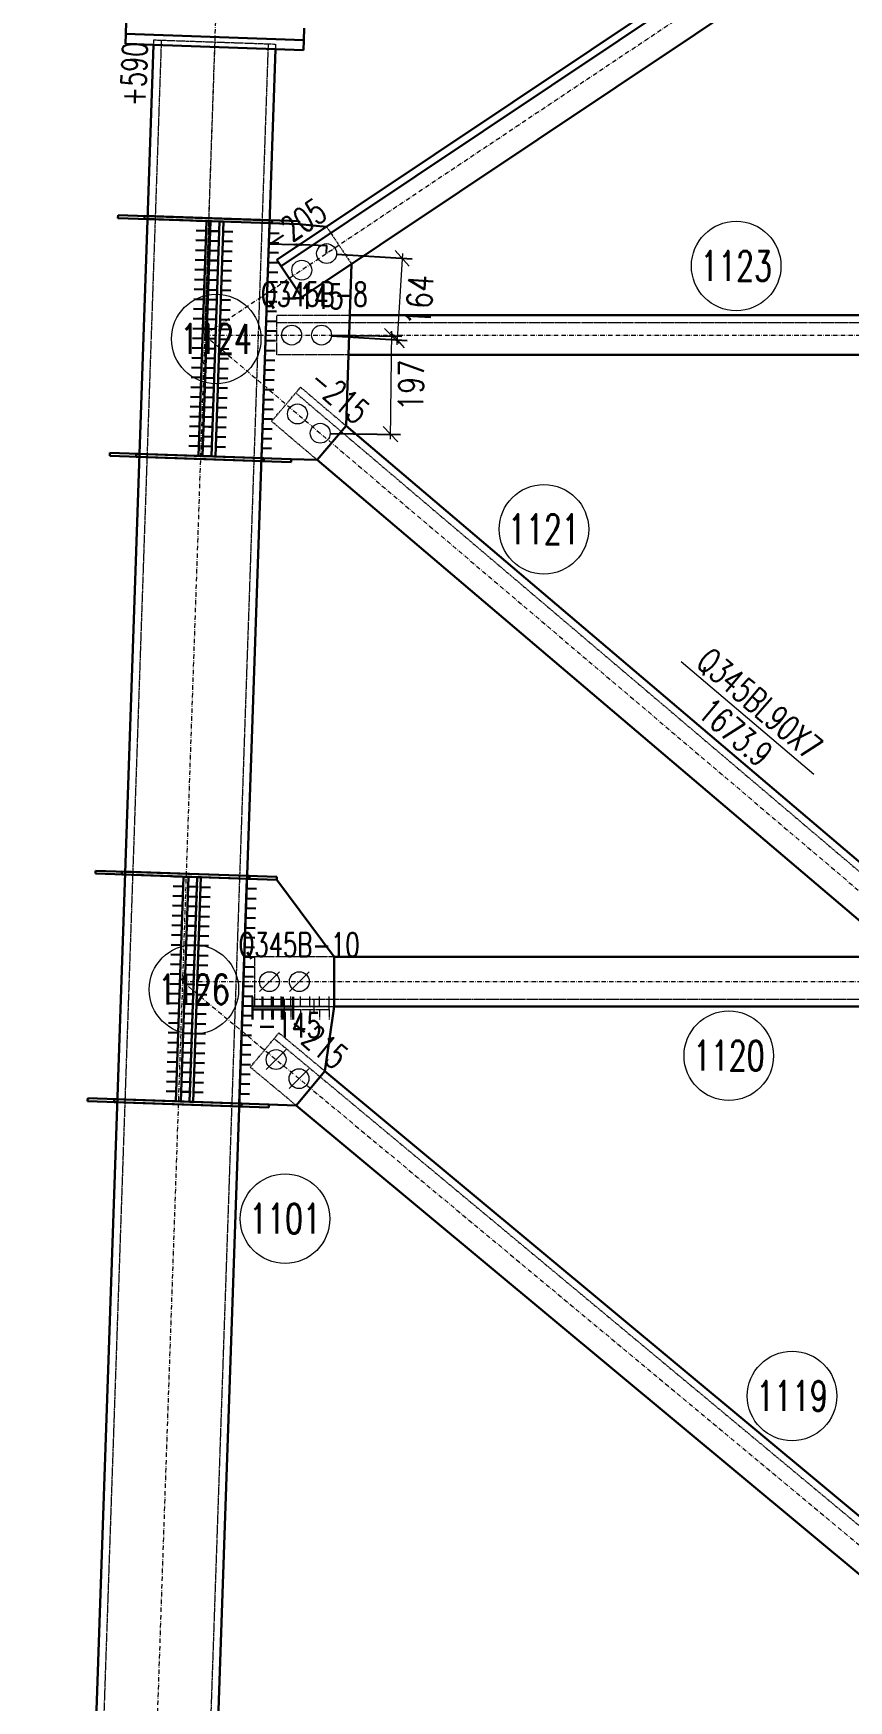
# Model space of a CAD drawing. Extents: x 4047 to 43290, y -150151 to -101862.
# Drawn here: x 38990 to 40630, y -133387 to -130033 of the extents above; entities that cross this region are included whole.
import ezdxf
from ezdxf.enums import TextEntityAlignment as Align

# ---------------------------------------------------------------- set-up
doc = ezdxf.new("R2010")
doc.units = 0
doc.header["$MEASUREMENT"] = 0
doc.linetypes.add('Dash', pattern=[2.75, 2, -0.75])
doc.linetypes.add('DashDot', pattern=[15.6, 9, -3, 0.6, -3])
doc.layers.get('0').update_dxf_attribs({"linetype": 'CONTINUOUS', "lineweight": 25})
doc.layers.get('Defpoints').update_dxf_attribs({"linetype": 'CONTINUOUS'})
doc.styles.add('DimFont', font='simplex.shx', dxfattribs={"width": 0.8, "bigfont": 'gbhzfs.shx'})
doc.styles.get("Standard").update_dxf_attribs({"font": 'simplex.shx', "width": 0.7, "height": 3, "bigfont": 'gbhzfs.shx'})
doc.dimstyles.new('DHDxfDimStyleOpen30', dxfattribs={"dimtxt": 2.5, "dimasz": 2.5, "dimexe": 1.25, "dimexo": 0.625, "dimtad": 2, "dimtxsty": 'DimFont', "dimblk": 'OPEN30', "dimblk1": 'OPEN30', "dimblk2": 'OPEN30', "dimcen": 2.5, "dimadec": 0, "dimazin": 0, "dimtfac": 1, "dimtmove": 0, "dimatfit": 3, "dimldrblk": 'OPEN30', "dimfxl": 0, "dimarcsym": 0})
doc.dimstyles.new('ISO-25$0', dxfattribs={"dimtxt": 2, "dimasz": 1.5, "dimexe": 1.25, "dimexo": 0.625, "dimtad": 1, "dimdsep": 46, "dimtxsty": 'Standard', "dimcen": 2.5, "dimclrd": 150, "dimclre": 2, "dimclrt": 6, "dimadec": 0, "dimazin": 0, "dimtfac": 1, "dimtmove": 0, "dimatfit": 0, "dimfxl": 0, "dimarcsym": 0})

# ---------------------------------------------------------------- blocks, each defined once
blk = doc.blocks.new('M20X55S')
at = {"color": 3, "linetype": 'Continuous', "lineweight": 13}
blk.add_line((-1, -1), (1, 1), dxfattribs=at)
blk.add_circle((0, 0), 1, dxfattribs=at)
blk = doc.blocks.new('M20X45S')
at = {"color": 3, "linetype": 'Continuous', "lineweight": 13}
blk.add_circle((0, 0), 1, dxfattribs=at)
blk = doc.blocks.new('*D198')
at = {"color": 2, "linetype": 'Continuous', "lineweight": -2}
for p, q in [((39462.8, -130472), (39463.4, -130456)), ((39579.8, -130476), (39580.3, -130460))]:
    blk.add_line(p, q, dxfattribs=at)
at = {"color": 150, "linetype": 'Continuous', "lineweight": -2}
for p, q in [((39463.6, -130456.2), (39515, -130457.9)), ((39580.1, -130460.2), (39528.7, -130458.4))]:
    blk.add_line(p, q, dxfattribs=at)
at = {"color": 150, "linetype": 'Continuous'}
for points in [[(39463.6, -130456.1), (39463.6, -130456.2), (39463.4, -130456.2)], [(39580.1, -130460.1), (39580.1, -130460.2), (39580.3, -130460.2)]]:
    blk.add_solid(points, dxfattribs=at)
at = {"layer": 'Defpoints', "color": 0, "linetype": 'Continuous'}
for p in [(39462.8, -130472), (39463.4, -130456.2), (39579.7, -130476)]:
    blk.add_point(p, dxfattribs=at)
at = {"color": 6, "linetype": 'Continuous', "insert": (39521.8, -130458.2), "char_height": 3, "attachment_point": 5}
blk.add_mtext('\\A1;116.9735', dxfattribs=at)
blk = doc.blocks.new('_OBLIQUE')
at = {"color": 0, "linetype": 'ByBlock', "lineweight": -2}
blk.add_line((-0.5, -0.5), (0.5, 0.5), dxfattribs=at)
blk = doc.blocks.new('*D199')
at = {"color": 0, "linetype": 'Continuous', "lineweight": -2}
for p, q in [((39599.7, -130477.3), (39751.9, -130486.8)), ((39589.5, -130641.2), (39741.6, -130650.7))]:
    blk.add_line(p, q, dxfattribs=at)
at = {"color": 0, "linetype": 'Continuous', "lineweight": 0}
blk.add_line((39732.5, -130475.6), (39721, -130659.5), dxfattribs=at)
at = {"layer": 'Defpoints', "color": 0, "linetype": 'Continuous'}
for p in [(39579.7, -130476), (39569.5, -130640), (39721.7, -130649.5)]:
    blk.add_point(p, dxfattribs=at)
at = {"color": 0, "linetype": 'Continuous', "lineweight": 0, "xscale": 30, "yscale": 30, "zscale": 30}
for p, rotation in [((39731.9, -130485.5), 86.42734544723699), ((39721.7, -130649.5), 266.427345447237)]:
    blk.add_blockref('_OBLIQUE', p, dxfattribs=dict(at, rotation=rotation))
at = {"color": 6, "linetype": 'Continuous', "insert": (39766.7, -130570), "char_height": 50, "attachment_point": 5, "rotation": 86.4273, "style": 'DimFont'}
blk.add_mtext('164', dxfattribs=at)
blk = doc.blocks.new('_OPEN30')
at = {"color": 0, "linetype": 'ByBlock', "lineweight": -2}
for p, q in [((-1, 0.27), (0, 0)), ((0, 0), (-1, -0.27)), ((0, 0), (-1, 0))]:
    blk.add_line(p, q, dxfattribs=at)
blk = doc.blocks.new('*D200')
at = {"color": 0, "linetype": 'Continuous', "lineweight": -2}
for p, q in [((39589.6, -130640.3), (39731, -130642.2)), ((39586.9, -130837.8), (39728.4, -130839.7))]:
    blk.add_line(p, q, dxfattribs=at)
at = {"color": 0, "linetype": 'Continuous', "lineweight": 0}
blk.add_line((39708.2, -130849.4), (39711.2, -130631.9), dxfattribs=at)
at = {"layer": 'Defpoints', "color": 0, "linetype": 'Continuous'}
for p in [(39569.6, -130640), (39711, -130641.9), (39566.9, -130837.5)]:
    blk.add_point(p, dxfattribs=at)
at = {"color": 0, "linetype": 'Continuous', "lineweight": 0, "xscale": 30, "yscale": 30, "zscale": 30}
for p, rotation in [((39711, -130641.9), 89.22507961081814), ((39708.4, -130839.4), 269.2250796108182)]:
    blk.add_blockref('_OBLIQUE', p, dxfattribs=dict(at, rotation=rotation))
at = {"color": 6, "linetype": 'Continuous', "insert": (39749.7, -130741.2), "char_height": 50, "attachment_point": 5, "rotation": 89.2251, "style": 'DimFont'}
blk.add_mtext('197', dxfattribs=at)

msp = doc.modelspace()

# ---------------------------------------------------------------- linework, layer by layer
at = {"color": 2, "linetype": 'DashDot', "lineweight": 15}
for p, q in [((39598.36078, -122946.17005), (39334.51203, -130640.00207)), ((42327.64928, -128638.82499), (39334.51203, -130640.00207)), ((39354.73333, -130050.3487), (39090.88457, -137744.18072)), ((39334.47234, -130639.99872), (40865.39579, -131940.76644)), ((39334.51203, -130640.00207), (42396.27673, -130640.00207)), ((39289.90367, -131940.76675), (42533.53123, -134642.3559)), ((39289.90418, -131940.76718), (42440.88457, -131940.76718))]:
    msp.add_line(p, q, dxfattribs=at)
at = {"color": 7, "linetype": 'Continuous', "lineweight": 30}
for p, q in [((42177.96516, -128702.81454), (39488.25685, -130501.12253)), ((39338.23072, -130410.65305), (39318.24248, -130409.96758)), ((39364.56423, -130411.55612), (39345.0354, -130410.8864)), ((39346.22601, -130410.92723), (39366.21425, -130411.6127)), ((39372.37576, -130411.824), (39391.9046, -130412.49372)), ((39464.80038, -130414.99357), (39484.78863, -130415.67904)), ((39336.88078, -130450.0171), (39316.89255, -130449.33163)), ((39337.55575, -130430.33507), (39317.56751, -130429.64961)), ((39363.2143, -130450.92017), (39343.68546, -130450.25046)), ((39363.88926, -130431.23814), (39344.36043, -130430.56843)), ((39344.87608, -130450.29129), (39364.86431, -130450.97675)), ((39345.55104, -130430.60926), (39365.53928, -130431.29473)), ((39371.02583, -130451.18805), (39390.55467, -130451.85777)), ((39371.7008, -130431.50603), (39391.22963, -130432.17574)), ((39464.12541, -130434.6756), (39484.11366, -130435.36106)), ((39336.20582, -130469.69912), (39316.21758, -130469.01366)), ((39362.53933, -130470.60219), (39343.0105, -130469.93248)), ((39344.20111, -130469.97331), (39364.18935, -130470.65878)), ((39370.35086, -130470.87008), (39389.8797, -130471.53979)), ((39462.77548, -130474.03965), (39482.76373, -130474.72511)), ((39463.45044, -130454.35762), (39483.43869, -130455.04309)), ((39334.85588, -130509.06318), (39314.86765, -130508.37771)), ((39335.53085, -130489.38115), (39315.54262, -130488.69568)), ((39361.1894, -130509.96625), (39341.66056, -130509.29653)), ((39361.86436, -130490.28422), (39342.33553, -130489.61451)), ((39342.85118, -130509.33736), (39362.83942, -130510.02283)), ((39343.52615, -130489.65534), (39363.51438, -130490.3408)), ((39369.00093, -130510.23413), (39388.52977, -130510.90384)), ((39369.6759, -130490.5521), (39389.20473, -130491.22182)), ((39461.42554, -130513.4037), (39481.41379, -130514.08917)), ((39462.10051, -130493.72167), (39482.08876, -130494.40714)), ((39333.50595, -130548.42723), (39313.51772, -130547.74176)), ((39334.18092, -130528.7452), (39314.19268, -130528.05973)), ((39359.83947, -130549.3303), (39340.31063, -130548.66058)), ((39360.51443, -130529.64827), (39340.9856, -130528.97856)), ((39341.50125, -130548.70141), (39361.48948, -130549.38688)), ((39342.17621, -130529.01939), (39362.16445, -130529.70486)), ((39367.651, -130549.59818), (39387.17983, -130550.26789)), ((39368.32597, -130529.91616), (39387.8548, -130530.58587)), ((39460.75058, -130533.08572), (39480.73883, -130533.77119)), ((39332.83099, -130568.10925), (39312.84275, -130567.42379)), ((39359.1645, -130569.01232), (39339.63566, -130568.34261)), ((39340.82628, -130568.38344), (39360.81452, -130569.06891)), ((39366.97603, -130569.28021), (39386.50487, -130569.94992)), ((39459.40064, -130572.44977), (39479.38889, -130573.13524)), ((39460.07561, -130552.76775), (39480.06386, -130553.45322)), ((39331.48105, -130607.4733), (39311.49282, -130606.78784)), ((39332.15602, -130587.79128), (39312.16778, -130587.10581)), ((39357.81457, -130608.37637), (39338.28573, -130607.70666)), ((39358.48953, -130588.69435), (39338.9607, -130588.02463)), ((39339.47635, -130607.74749), (39359.46458, -130608.43296)), ((39340.15131, -130588.06547), (39360.13955, -130588.75093)), ((39365.6261, -130608.64426), (39385.15493, -130609.31397)), ((39366.30107, -130588.96223), (39385.8299, -130589.63195)), ((39458.05071, -130611.81383), (39478.03896, -130612.49929)), ((39458.72568, -130592.1318), (39478.71393, -130592.81727)), ((39330.13112, -130646.83735), (39310.14288, -130646.15189)), ((39330.80609, -130627.15533), (39310.81785, -130626.46986)), ((39356.46463, -130647.74042), (39336.9358, -130647.07071)), ((39357.1396, -130628.0584), (39337.61077, -130627.38869)), ((39338.12641, -130647.11154), (39358.11465, -130647.79701)), ((39338.80138, -130627.42952), (39358.78962, -130628.11498)), ((39364.27617, -130648.00831), (39383.805, -130648.67802)), ((39364.95113, -130628.32628), (39384.47997, -130628.996)), ((39456.70078, -130651.17788), (39476.68903, -130651.86334)), ((39457.37575, -130631.49585), (39477.364, -130632.18132)), ((39328.78119, -130686.20141), (39308.79295, -130685.51594)), ((39329.45615, -130666.51938), (39309.46792, -130665.83391)), ((39355.78967, -130667.42245), (39336.26083, -130666.75274)), ((39337.45145, -130666.79357), (39357.43968, -130667.47903)), ((39363.6012, -130667.69033), (39383.13003, -130668.36005)), ((39456.02581, -130670.8599), (39476.01406, -130671.54537)), ((39328.10622, -130705.88343), (39308.11799, -130705.19796)), ((39354.43973, -130706.7865), (39334.9109, -130706.11679)), ((39355.1147, -130687.10448), (39335.58587, -130686.43476)), ((39336.10152, -130706.15762), (39356.08975, -130706.84309)), ((39336.77648, -130686.47559), (39356.76472, -130687.16106)), ((39362.25127, -130707.05439), (39381.7801, -130707.7241)), ((39362.92623, -130687.37236), (39382.45507, -130688.04207)), ((39454.67588, -130710.22395), (39474.66413, -130710.90942)), ((39455.35085, -130690.54193), (39475.3391, -130691.2274)), ((39326.75629, -130745.24748), (39306.76805, -130744.56202)), ((39327.43125, -130725.56546), (39307.44302, -130724.87999)), ((39353.0898, -130746.15055), (39333.56097, -130745.48084)), ((39353.76477, -130726.46853), (39334.23593, -130725.79881)), ((39334.75158, -130745.52167), (39354.73982, -130746.20714)), ((39335.42655, -130725.83964), (39355.41479, -130726.52511)), ((39360.90134, -130746.41844), (39380.43017, -130747.08815)), ((39361.5763, -130726.73641), (39381.10514, -130727.40612)), ((39453.32595, -130749.588), (39473.3142, -130750.27347)), ((39454.00091, -130729.90598), (39473.98916, -130730.59145)), ((39325.40636, -130784.61153), (39305.41812, -130783.92607)), ((39326.08132, -130764.92951), (39306.09309, -130764.24404)), ((39351.73987, -130785.5146), (39332.21103, -130784.84489)), ((39352.41484, -130765.83258), (39332.886, -130765.16286)), ((39333.40165, -130784.88572), (39353.38989, -130785.57119)), ((39334.07662, -130765.2037), (39354.06485, -130765.88916)), ((39359.5514, -130785.78249), (39379.08024, -130786.4522)), ((39360.22637, -130766.10046), (39379.7552, -130766.77018)), ((39452.65098, -130769.27003), (39472.63923, -130769.9555)), ((39324.73139, -130804.29356), (39304.74315, -130803.60809)), ((39351.0649, -130805.19663), (39331.53607, -130804.52692)), ((39332.72668, -130804.56775), (39352.71492, -130805.25321)), ((39358.87644, -130805.46451), (39378.40527, -130806.13423)), ((39451.30105, -130808.63408), (39471.2893, -130809.31955)), ((39451.97601, -130788.95206), (39471.96426, -130789.63752)), ((39323.38146, -130843.65761), (39303.39322, -130842.97214)), ((39324.05642, -130823.97558), (39304.06819, -130823.29012)), ((39349.71497, -130844.56068), (39330.18614, -130843.89097)), ((39350.38994, -130824.87865), (39330.8611, -130824.20894)), ((39331.37675, -130843.9318), (39351.36499, -130844.61726)), ((39332.05172, -130824.24977), (39352.03995, -130824.93524)), ((39357.5265, -130844.82857), (39377.05534, -130845.49828)), ((39358.20147, -130825.14654), (39377.7303, -130825.81625)), ((39449.95112, -130847.99813), (39469.93937, -130848.6836)), ((39450.62608, -130828.31611), (39470.61433, -130829.00157)), ((39322.03152, -130883.02166), (39302.04329, -130882.33619)), ((39322.70649, -130863.33964), (39302.71825, -130862.65417)), ((39348.36504, -130883.92473), (39328.8362, -130883.25502)), ((39349.04, -130864.24271), (39329.51117, -130863.57299)), ((39330.02682, -130883.29585), (39350.01505, -130883.98132)), ((39330.70178, -130863.61382), (39350.69002, -130864.29929)), ((39356.17657, -130884.19262), (39375.7054, -130884.86233)), ((39356.85154, -130864.51059), (39376.38037, -130865.1803)), ((39448.60118, -130887.36218), (39468.58943, -130888.04765)), ((39449.27615, -130867.68016), (39469.2644, -130868.36563)), ((39291.32488, -131749.2504), (39271.33665, -131748.56493)), ((39291.99858, -131729.60542), (39272.01034, -131728.91996)), ((39318.66345, -131750.18793), (39299.13481, -131749.51823)), ((39319.33714, -131730.54296), (39299.80851, -131729.87325)), ((39301.319, -131749.59313), (39321.30724, -131750.2786)), ((39301.9927, -131729.94816), (39321.98093, -131730.63362)), ((39326.4749, -131750.45582), (39346.00353, -131751.12552)), ((39327.14859, -131730.81084), (39346.67723, -131731.48055)), ((39418.89396, -131753.62519), (39438.88221, -131754.31066)), ((39419.56765, -131733.98022), (39439.5559, -131734.66569)), ((39289.97749, -131788.54035), (39269.98926, -131787.85488)), ((39290.65119, -131768.89537), (39270.66295, -131768.2099)), ((39317.31605, -131789.47788), (39297.78742, -131788.80818)), ((39317.98975, -131769.83291), (39298.46111, -131769.1632)), ((39299.97161, -131788.88308), (39319.95985, -131789.56855)), ((39300.64531, -131769.2381), (39320.63354, -131769.92357)), ((39325.12751, -131789.74576), (39344.65614, -131790.41547)), ((39325.8012, -131770.10079), (39345.32984, -131770.7705)), ((39417.54656, -131792.91514), (39437.53481, -131793.60061)), ((39418.22026, -131773.27017), (39438.20851, -131773.95563)), ((39289.3038, -131808.18532), (39269.31556, -131807.49985)), ((39316.64236, -131809.12286), (39297.11372, -131808.45315)), ((39299.29792, -131808.52805), (39319.28615, -131809.21352)), ((39324.45381, -131809.39074), (39343.98245, -131810.06044)), ((39416.87287, -131812.56012), (39436.86112, -131813.24558)), ((39287.95641, -131847.47527), (39267.96817, -131846.7898)), ((39288.6301, -131827.83029), (39268.64187, -131827.14483)), ((39315.29497, -131848.4128), (39295.76633, -131847.7431)), ((39315.96866, -131828.76783), (39296.44003, -131828.09812)), ((39297.95052, -131847.818), (39317.93876, -131848.50347)), ((39298.62422, -131828.17303), (39318.61246, -131828.8585)), ((39323.10642, -131848.68069), (39342.63506, -131849.35039)), ((39323.78012, -131829.03571), (39343.30875, -131829.70542)), ((39415.52548, -131851.85006), (39435.51373, -131852.53553)), ((39416.19917, -131832.20509), (39436.18742, -131832.89056)), ((39286.60901, -131886.76522), (39266.62078, -131886.07975)), ((39287.28271, -131867.12024), (39267.29447, -131866.43478)), ((39313.94757, -131887.70275), (39294.41894, -131887.03305)), ((39314.62127, -131868.05778), (39295.09264, -131867.38807)), ((39296.60313, -131887.10795), (39316.59137, -131887.79342)), ((39297.27683, -131867.46298), (39317.26506, -131868.14844)), ((39321.75903, -131887.97064), (39341.28766, -131888.64034)), ((39322.43272, -131868.32566), (39341.96136, -131868.99537)), ((39414.17809, -131891.14001), (39434.16634, -131891.82548)), ((39414.85178, -131871.49504), (39434.84003, -131872.18051)), ((39285.26162, -131926.05517), (39265.27339, -131925.3697)), ((39285.93532, -131906.41019), (39265.94708, -131905.72472)), ((39312.60018, -131926.9927), (39293.07155, -131926.323)), ((39313.27388, -131907.34773), (39293.74524, -131906.67802)), ((39295.25574, -131926.3979), (39315.24398, -131927.08337)), ((39295.92944, -131906.75293), (39315.91767, -131907.43839)), ((39320.41164, -131927.26059), (39339.94027, -131927.93029)), ((39321.08533, -131907.61561), (39340.61397, -131908.28532)), ((39413.50439, -131910.78499), (39433.49264, -131911.47046)), ((39284.58793, -131945.70014), (39264.59969, -131945.01467)), ((39311.92649, -131946.63768), (39292.39785, -131945.96797)), ((39294.58205, -131946.04287), (39314.57028, -131946.72834)), ((39319.73794, -131946.90556), (39339.26658, -131947.57527)), ((39412.157, -131950.07494), (39432.14525, -131950.7604)), ((39412.83069, -131930.42996), (39432.81894, -131931.11543)), ((39283.24054, -131984.99009), (39263.2523, -131984.30462)), ((39283.91423, -131965.34512), (39263.926, -131964.65965)), ((39310.5791, -131985.92763), (39291.05046, -131985.25792)), ((39311.25279, -131966.28265), (39291.72416, -131965.61295)), ((39293.23465, -131985.33282), (39313.22289, -131986.01829)), ((39293.90835, -131965.68785), (39313.89659, -131966.37332)), ((39318.39055, -131986.19551), (39337.91918, -131986.86521)), ((39319.06425, -131966.55053), (39338.59288, -131967.22024)), ((39410.80961, -131989.36489), (39430.79786, -131990.05035)), ((39411.4833, -131969.71991), (39431.47155, -131970.40538)), ((39430.62275, -131991.03154), (39430.62261, -131971.03766)), ((39451.05339, -131991.03139), (39451.05325, -131971.03751)), ((39471.48403, -131991.03125), (39471.48389, -131971.03737)), ((39491.91467, -131991.0311), (39491.91453, -131971.03723)), ((39512.3453, -131991.03096), (39512.34516, -131971.03708)), ((39281.89314, -132024.28004), (39261.90491, -132023.59457)), ((39282.56684, -132004.63506), (39262.5786, -132003.9496)), ((39309.2317, -132025.21757), (39289.70307, -132024.54787)), ((39309.9054, -132005.5726), (39290.37677, -132004.90289)), ((39291.88726, -132024.62277), (39311.8755, -132025.30824)), ((39292.56096, -132004.9778), (39312.54919, -132005.66327)), ((39317.04316, -132025.48546), (39336.57179, -132026.15516)), ((39317.71685, -132005.84048), (39337.24549, -132006.51019)), ((39410.13591, -132009.00986), (39430.12416, -132009.69533)), ((39430.6228, -131997.0297), (39430.62294, -132017.02358)), ((39451.05343, -131997.02956), (39451.05358, -132017.02343)), ((39471.48407, -131997.02941), (39471.48421, -132017.02329)), ((39491.91471, -131997.02927), (39491.91485, -132017.02315)), ((39512.34535, -131997.02912), (39512.34549, -132017.023)), ((39281.21945, -132043.92501), (39261.23121, -132043.23955)), ((39308.55801, -132044.86255), (39289.02937, -132044.19284)), ((39291.21357, -132044.26775), (39311.2018, -132044.95321)), ((39316.36946, -132045.13043), (39335.8981, -132045.80014)), ((39408.78852, -132048.29981), (39428.77677, -132048.98528)), ((39409.46221, -132028.65483), (39429.45046, -132029.3403)), ((39279.87206, -132083.21496), (39259.88382, -132082.52949)), ((39280.54575, -132063.56999), (39260.55752, -132062.88452)), ((39307.21062, -132084.1525), (39287.68198, -132083.48279)), ((39307.88431, -132064.50752), (39288.35568, -132063.83782)), ((39289.86617, -132083.5577), (39309.85441, -132084.24316)), ((39290.53987, -132063.91272), (39310.52811, -132064.59819)), ((39315.02207, -132084.42038), (39334.55071, -132085.09009)), ((39315.69577, -132064.77541), (39335.2244, -132065.44511)), ((39407.44113, -132087.58976), (39427.42938, -132088.27523)), ((39408.11482, -132067.94478), (39428.10307, -132068.63025)), ((39278.52467, -132122.50491), (39258.53643, -132121.81944)), ((39279.19836, -132102.85994), (39259.21013, -132102.17447)), ((39305.86323, -132123.44245), (39286.33459, -132122.77274)), ((39306.53692, -132103.79747), (39287.00829, -132103.12777)), ((39288.51878, -132122.84764), (39308.50702, -132123.53311)), ((39289.19248, -132103.20267), (39309.18072, -132103.88814)), ((39313.67468, -132123.71033), (39333.20331, -132124.38004)), ((39314.34838, -132104.06535), (39333.87701, -132104.73506)), ((39406.09374, -132126.87971), (39426.08199, -132127.56517)), ((39406.76743, -132107.23473), (39426.75568, -132107.9202)), ((39277.17727, -132161.79486), (39257.18904, -132161.10939)), ((39277.85097, -132142.14989), (39257.86273, -132141.46442)), ((39304.51583, -132162.7324), (39284.9872, -132162.06269)), ((39305.18953, -132143.08742), (39285.66089, -132142.41772)), ((39287.84509, -132142.49262), (39307.83332, -132143.17809)), ((39313.00098, -132143.3553), (39332.52962, -132144.02501)), ((39405.42004, -132146.52468), (39425.40829, -132147.21015)), ((39276.50358, -132181.43983), (39256.51534, -132180.75437)), ((39303.84214, -132182.37737), (39284.3135, -132181.70766)), ((39286.4977, -132181.78257), (39306.48593, -132182.46804)), ((39287.17139, -132162.13759), (39307.15963, -132162.82306)), ((39311.65359, -132182.64525), (39331.18223, -132183.31496)), ((39312.32729, -132163.00028), (39331.85592, -132163.66998)), ((39404.07265, -132185.81463), (39424.0609, -132186.5001)), ((39404.74634, -132166.16965), (39424.73459, -132166.85512))]:
    msp.add_line(p, q, dxfattribs=at)
at = {"color": 1, "linetype": 'Dash', "lineweight": 20}
for p, q in [((39247.29649, -130046.66431), (39004.52587, -137125.85765)), ((39231.96256, -130056.14433), (39232.3053, -130046.15021)), ((39232.3053, -130046.15021), (39477.16136, -130054.54719)), ((39462.17017, -130054.03309), (39219.39956, -137133.22643)), ((39477.16136, -130054.54719), (39476.81862, -130064.54132)), ((39464.80038, -130414.99357), (39524.64547, -130417.04587)), ((39579.67723, -130421.95615), (39629.69975, -130496.77425)), ((39479.51203, -130680.00207), (39479.51203, -130600.00207)), ((39479.51203, -130600.00207), (39626.27916, -130600.00207)), ((39479.51203, -130615.00207), (42251.27673, -130615.00207)), ((39623.62826, -130680.00207), (39479.51203, -130680.00207)), ((39469.17909, -130813.50392), (39527.45412, -130744.91806)), ((39527.45412, -130744.91806), (39618.90248, -130822.61827)), ((39517.74162, -130756.34904), (40793.37284, -131840.20462)), ((39560.62724, -130891.20395), (39469.17909, -130813.50392)), ((39508.44628, -130889.41448), (39448.60118, -130887.36218)), ((39419.56765, -131733.98022), (39479.41275, -131736.03252)), ((39434.90418, -131890.76718), (39434.90418, -131990.76718)), ((39594.90418, -131890.76718), (39434.90418, -131890.76718)), ((39430.63102, -131990.76718), (39430.63102, -131970.77894)), ((39430.63102, -131990.76718), (39430.63102, -131996.76365)), ((39584.90418, -131990.76718), (39430.63102, -131990.76718)), ((39434.90418, -131975.76718), (42295.88457, -131975.76718)), ((39434.90418, -131990.76718), (39594.90418, -131990.76718)), ((39449.91517, -131990.76718), (39449.91517, -131970.77894)), ((39469.19931, -131990.76718), (39469.19931, -131970.77894)), ((39488.48346, -131990.76718), (39488.48346, -131970.77894)), ((39507.7676, -131990.76718), (39507.7676, -131970.77894)), ((39527.05175, -131990.76718), (39527.05175, -131970.77894)), ((39546.33589, -131990.76718), (39546.33589, -131970.77894)), ((39565.62004, -131990.76718), (39565.62004, -131970.77894)), ((39584.90418, -131990.76718), (39584.90418, -131970.77894)), ((39584.90418, -131996.76365), (39584.90418, -131990.76718)), ((39430.63102, -131996.76365), (39430.63102, -132016.75188)), ((39430.63102, -131996.76365), (39584.90418, -131996.76365)), ((39449.91517, -131996.76365), (39449.91517, -132016.75188)), ((39469.19931, -131996.76365), (39469.19931, -132016.75188)), ((39488.48346, -131996.76365), (39488.48346, -132016.75188)), ((39507.7676, -131996.76365), (39507.7676, -132016.75188)), ((39527.05175, -131996.76365), (39527.05175, -132016.75188)), ((39546.33589, -131996.76365), (39546.33589, -132016.75188)), ((39565.62004, -131996.76365), (39565.62004, -132016.75188)), ((39584.90418, -131996.76365), (39584.90418, -132016.75188)), ((39426.30788, -132112.94077), (39483.90643, -132043.78582)), ((39474.30668, -132055.31165), (42379.84338, -134475.30787)), ((39483.90643, -132043.78582), (39576.11354, -132120.58432)), ((39518.51498, -132189.73926), (39426.30788, -132112.94077)), ((39463.91775, -132187.86693), (39404.07265, -132185.81463))]:
    msp.add_line(p, q, dxfattribs=at)
at = {"color": 7, "linetype": 'Continuous', "lineweight": 13}
msp.add_line((40293.07585, -131297.02125), (40559.79908, -131523.64588), dxfattribs=at)
at = {"color": 7, "linetype": 'Continuous', "lineweight": 30}
for points in [[(42169.62807, -128690.34486), (39479.91977, -130488.65284)], [(39529.94228, -130563.47094), (42219.65059, -128765.16296)], [(39177.00379, -130010.23374), (39176.18123, -130034.21964)], [(39176.18123, -130034.21964), (39175.49576, -130054.20789)], [(39533.9709, -130046.48951), (39176.18123, -130034.21964)], [(39176.18123, -130034.21964), (39533.9709, -130046.48951)], [(39533.28543, -130066.47776), (39533.9709, -130046.48951)], [(39533.9709, -130046.48951), (39534.79346, -130022.50361)], [(38990.04878, -137110.35236), (39231.96256, -130056.14433)], [(39175.49576, -130054.20789), (39533.28543, -130066.47776)], [(39476.81862, -130064.54132), (39234.90484, -137118.74934)], [(39160.30456, -130398.5478), (39160.09892, -130404.54428)], [(39160.09892, -130404.54428), (39469.77654, -130415.16422)], [(39469.98218, -130409.16775), (39160.30456, -130398.5478)], [(39213.24959, -130406.367), (39213.45523, -130400.37053)], [(39524.64547, -130417.04587), (39213.24959, -130406.367)], [(39213.45523, -130400.37053), (39524.85111, -130411.0494)], [(39322.03152, -130883.02166), (39338.23072, -130410.65305)], [(39346.22601, -130410.92723), (39330.02682, -130883.29585)], [(39338.23072, -130410.65305), (39346.22601, -130410.92723)], [(39348.36504, -130883.92473), (39364.56423, -130411.55612)], [(39372.37576, -130411.824), (39356.17657, -130884.19262)], [(39364.56423, -130411.55612), (39372.37576, -130411.824)], [(39448.60118, -130887.36218), (39464.80038, -130414.99357)], [(39469.77654, -130415.16422), (39469.98218, -130409.16775)], [(39524.85111, -130411.0494), (39524.64547, -130417.04587)], [(39524.64547, -130417.04587), (39524.76513, -130417.04997)], [(39524.76513, -130417.04997), (39579.67723, -130421.95615)], [(39479.91977, -130488.65284), (39529.94228, -130563.47094)], [(39629.69975, -130496.77425), (39618.90246, -130822.61903)], [(39626.27916, -130600.00207), (42104.5096, -130600.00207)], [(42107.1605, -130680.00207), (39623.62826, -130680.00207)], [(39618.90246, -130822.61903), (39560.62819, -130891.20399)], [(39618.90248, -130822.61827), (40711.63859, -131751.0748)], [(39143.89973, -130876.91289), (39143.69409, -130882.90937)], [(39143.69409, -130882.90937), (39453.37171, -130893.52931)], [(39453.57735, -130887.53283), (39143.89973, -130876.91289)], [(39196.84475, -130884.73209), (39197.05039, -130878.73562)], [(39508.24064, -130895.41096), (39196.84475, -130884.73209)], [(39197.05039, -130878.73562), (39508.44628, -130889.41448)], [(39330.02682, -130883.29585), (39322.03152, -130883.02166)], [(39356.17657, -130884.19262), (39348.36504, -130883.92473)], [(39453.37171, -130893.52931), (39453.57735, -130887.53283)], [(39508.44628, -130889.41448), (39508.24064, -130895.41096)], [(39560.62819, -130891.20399), (39508.44628, -130889.41448)], [(40653.3639, -131819.66095), (39560.62724, -130891.20395)], [(39115.07153, -131717.53444), (39114.86589, -131723.53092)], [(39114.86589, -131723.53092), (39424.54992, -131734.15108)], [(39424.75556, -131728.1546), (39115.07153, -131717.53444)], [(39168.01686, -131725.35365), (39168.2225, -131719.35718)], [(39479.41275, -131736.03252), (39168.01686, -131725.35365)], [(39168.2225, -131719.35718), (39479.61839, -131730.03604)], [(39291.99858, -131729.60542), (39276.50358, -132181.43983)], [(39286.4977, -132181.78257), (39301.9927, -131729.94816)], [(39301.9927, -131729.94816), (39291.99858, -131729.60542)], [(39303.84214, -132182.37737), (39319.33714, -131730.54296)], [(39327.14859, -131730.81084), (39311.65359, -132182.64525)], [(39319.33714, -131730.54296), (39327.14859, -131730.81084)], [(39404.07265, -132185.81463), (39419.56765, -131733.98022)], [(39424.54992, -131734.15108), (39424.75556, -131728.1546)], [(39479.61839, -131730.03604), (39479.41275, -131736.03252)], [(39479.41275, -131736.03252), (39479.5324, -131736.03662)], [(39479.5324, -131736.03662), (39594.90418, -131890.76718)], [(40682.55365, -131890.76718), (39594.90418, -131890.76718)], [(39594.90418, -131890.76718), (39594.90418, -131990.76718)], [(39512.3453, -131991.03096), (39430.62275, -131991.03154)], [(39430.62275, -131991.03154), (39430.6228, -131997.0297)], [(39512.34535, -131997.02912), (39512.3453, -131991.03096)], [(39594.90418, -131990.76718), (39576.11354, -132120.58432)], [(39594.90418, -131990.76718), (42135.88457, -131990.76718)], [(39430.6228, -131997.0297), (39512.34535, -131997.02912)], [(39576.11354, -132120.58432), (39518.51498, -132189.73926)], [(39576.11354, -132120.58432), (40865.39438, -133194.41511)], [(39099.37089, -132175.36533), (39099.16525, -132181.3618)], [(39099.16525, -132181.3618), (39408.84928, -132191.98196)], [(39409.05492, -132185.98549), (39099.37089, -132175.36533)], [(39152.31622, -132183.18454), (39152.52186, -132177.18806)], [(39463.71211, -132193.8634), (39152.31622, -132183.18454)], [(39152.52186, -132177.18806), (39463.91775, -132187.86693)], [(39276.50358, -132181.43983), (39286.4977, -132181.78257)], [(39311.65359, -132182.64525), (39303.84214, -132182.37737)], [(39408.84928, -132191.98196), (39409.05492, -132185.98549)], [(39463.91775, -132187.86693), (39463.71211, -132193.8634)], [(39518.51498, -132189.73926), (39463.91775, -132187.86693)], [(40795.08011, -133252.97925), (39518.51498, -132189.73926)]]:
    msp.add_lwpolyline(points, dxfattribs=at)
at = {"color": 3, "linetype": 'Continuous', "lineweight": 20}
for points in [[(39494.90418, -132005.76718), (39494.90418, -131975.76718)], [(39554.90418, -132005.76718), (39554.90418, -131975.76718)]]:
    msp.add_lwpolyline(points, dxfattribs=at)
at = {"color": 7, "linetype": 'Continuous', "lineweight": 13}
for centre in [(40403.43359, -130501.00207), (39357.75894, -130647.78481), (40016.76707, -131030.75881), (39312.87831, -131956.50436), (40388.56431, -132089.76718), (39496.17907, -132417.70564), (40515.77708, -132774.38079)]:
    msp.add_circle(centre, 90, dxfattribs=at)

# ---------------------------------------------------------------- block references
at = {"color": 3, "linetype": 'Continuous', "lineweight": 13, "xscale": 20, "yscale": 20, "zscale": 20}
for name, p in [('M20X45S', (39579.74912, -130476.03937)), ('M20X45S', (39529.87039, -130509.38772)), ('M20X45S', (39509.51203, -130640.00207)), ('M20X45S', (39569.51203, -130640.00207)), ('M20X45S', (39521.17936, -130798.63661)), ('M20X45S', (39566.90333, -130837.48654)), ('M20X55S', (39464.90418, -131940.76718)), ('M20X55S', (39524.90418, -131940.76718)), ('M20X55S', (39478.15931, -132097.56324)), ('M20X55S', (39524.26261, -132135.96227))]:
    msp.add_blockref(name, p, dxfattribs=at)

# ---------------------------------------------------------------- texts
at = {"color": 7, "linetype": 'Continuous', "lineweight": 13, "width": 0.7}
for s, rotation, p in [('+590', 88.03589448, (39192.42819, -130114.82383)), ('-205', 33.76623114, (39517.2689, -130418.57223)), ('-215', 319.64670287, (39605.08003, -130761.66554)), ('Q345BL90X7', 319.64670287, (40450.71873, -131381.75612)), ('1673.9', 319.64670287, (40402.1562, -131438.91101)), ('-215', 320.20937923, (39561.69301, -132059.77014))]:
    msp.add_text(s, height=50, rotation=rotation, dxfattribs=at).set_placement(p, align=Align.MIDDLE_CENTER)
for s, height, p in [('1123', 60, (40403.43359, -130501.00207)), ('-145', 50, (39549.51203, -130562.50207)), ('1124', 60, (39357.75894, -130647.78481)), ('1121', 60, (40016.76707, -131030.75881)), ('1126', 60, (39312.87831, -131956.50436)), ('-145', 50, (39504.90418, -132028.26718)), ('1120', 60, (40388.56431, -132089.76718)), ('1101', 60, (39496.17907, -132417.70564)), ('1119', 60, (40515.77708, -132774.38079))]:
    msp.add_text(s, height=height, dxfattribs=at).set_placement(p, align=Align.MIDDLE_CENTER)
for s, p in [('Q345B-8', (39447.75894, -130557.78481)), ('Q345B-10', (39402.87831, -131866.50436))]:
    msp.add_text(s, height=48, dxfattribs=at).set_placement(p, align=Align.MIDDLE_LEFT)

# ---------------------------------------------------------------- dimensions: what is measured, and where the dimension line sits
at = {"color": 3, "linetype": 'Continuous'}
for p1, p2, distance, dimstyle, override, picture, middle in [((39579.74912, -130476.03937), (39462.84438, -130472.0303), -15.88363, 'ISO-25$0', {"dimtxt": 0.18, "dimasz": 0.18, "dimexe": 0.18, "dimexo": 0.0625, "dimgap": 0.09, "dimtad": 0, "dimtih": 1, "dimtoh": 1, "dimdec": 4, "dimzin": 0, "dimcen": 0.09, "dimtdec": 4, "dimtofl": 0, "dimtolj": 1, "dimtzin": 0}, '*D198', (39521.84114, -130458.16053)), ((39579.74912, -130476.03937), (39569.51203, -130640.00207), 152.44693, 'DHDxfDimStyleOpen30', {"dimtxt": 50, "dimasz": 30, "dimexe": 20, "dimexo": 20, "dimgap": 15, "dimdec": 0, "dimblk1": 'OBLIQUE', "dimblk2": 'OBLIQUE', "dimsah": 1, "dimdle": 10, "dimclrt": 6, "dimlwd": 0}, '*D199', (39766.7035, -130570.0129)), ((39566.90333, -130837.48654), (39569.5744, -130640.00597), -141.46758, 'DHDxfDimStyleOpen30', {"dimtxt": 50, "dimasz": 30, "dimexe": 20, "dimexo": 20, "dimgap": 15, "dimdec": 0, "dimblk1": 'OBLIQUE', "dimblk2": 'OBLIQUE', "dimsah": 1, "dimdle": 10, "dimclrt": 6, "dimlwd": 0}, '*D200', (39749.68985, -130741.20051))]:
    dim = msp.add_aligned_dim(p1=p1, p2=p2, distance=distance, dimstyle=dimstyle, override=override, dxfattribs=at)
    dim.commit()
    dim.dimension.update_dxf_attribs({"geometry": picture, "text_midpoint": middle})

doc.saveas('drawing.dxf')
